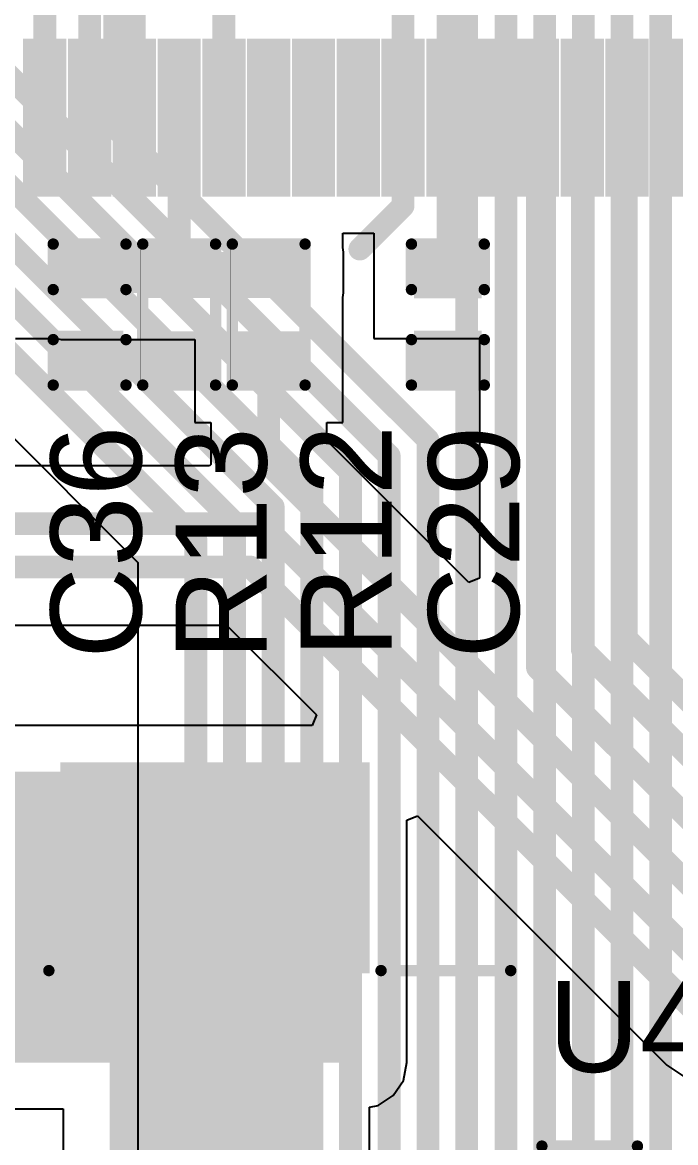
# Model space of a CAD drawing. Header units: millimetres. Extents: x 0 to 214, y 0 to 214.
# Drawn here: x 3.8866 to 4.1737, y 1.8249 to 2.3175 of the extents above; entities that cross this region are included whole.
import ezdxf

# ---------------------------------------------------------------- set-up
doc = ezdxf.new("R2010")
doc.units = ezdxf.units.MM
doc.header["$MEASUREMENT"] = 0
for name, color, linetype in [('BottomLayer', 5, 'Continuous'), ('TopLayer', 1, 'Continuous'), ('TopOverlay', 2, 'Continuous'), ('TopPaste', 8, 'Continuous'), ('TopSolder', 216, 'Continuous')]:
    doc.layers.add(name, color=color, linetype=linetype)
doc.styles.add('Arial', font='', dxfattribs={"height": 0.2})
doc.styles.get('Arial').set_extended_font_data('Arial')

# ---------------------------------------------------------------- blocks, each defined once
blk = doc.blocks.new('C___0402_19')
at = {"layer": 'TopLayer'}
for points in [[(-0.0275, -0.0125), (-0.0275, 0.0125), (-0.009500000000000003, 0.0125), (-0.009499999999999996, -0.0125)], [(0.009500000000000003, -0.0125), (0.009499999999999996, 0.0125), (0.0275, 0.0125), (0.0275, -0.0125)]]:
    blk.add_hatch(color=1, dxfattribs=at).paths.add_polyline_path(points)
at = {"layer": 'TopPaste'}
for points in [[(-0.0275, -0.0125), (-0.0275, 0.0125), (-0.009500000000000003, 0.0125), (-0.009499999999999996, -0.0125)], [(0.009500000000000003, -0.0125), (0.009499999999999996, 0.0125), (0.0275, 0.0125), (0.0275, -0.0125)]]:
    blk.add_hatch(color=8, dxfattribs=at).paths.add_polyline_path(points)
at = {"layer": 'TopSolder'}
for points in [[(-0.0298622, -0.0148622), (-0.0298622, 0.0148622), (-0.007137800000000003, 0.0148622), (-0.007137799999999997, -0.0148622)], [(0.007137800000000003, -0.0148622), (0.007137799999999997, 0.0148622), (0.0298622, 0.0148622), (0.0298622, -0.0148622)]]:
    blk.add_hatch(color=216, dxfattribs=at).paths.add_polyline_path(points)
at = {"layer": 'TopOverlay', "const_width": 0.005}
for points in [[(-0.031, -0.016), (-0.031, 0.016)], [(-0.011, 0.016), (-0.031, 0.016)], [(0.031, 0.016), (0.011, 0.016)], [(0.031, -0.016), (0.031, 0.016)], [(-0.011, -0.016), (-0.031, -0.016)], [(0.031, -0.016), (0.011, -0.016)]]:
    blk.add_lwpolyline(points, dxfattribs=at)
at = {"layer": 'TopOverlay', "const_width": 0.0025}
for points in [[(-0.03225, 0.016, 1), (-0.02975, 0.016, 1)], [(-0.03225, 0.016, 1), (-0.02975, 0.016, 1)], [(-0.01225, 0.016, 1), (-0.00975, 0.016, 1)], [(0.00975, 0.016, 1), (0.01225, 0.016, 1)], [(0.02975, 0.016, 1), (0.03225, 0.016, 1)], [(0.02975, 0.016, 1), (0.03225, 0.016, 1)], [(-0.03225, -0.016, 1), (-0.02975, -0.016, 1)], [(-0.03225, -0.016, 1), (-0.02975, -0.016, 1)], [(-0.01225, -0.016, 1), (-0.00975, -0.016, 1)], [(0.00975, -0.016, 1), (0.01225, -0.016, 1)], [(0.02975, -0.016, 1), (0.03225, -0.016, 1)], [(0.02975, -0.016, 1), (0.03225, -0.016, 1)]]:
    blk.add_lwpolyline(points, format="xyb", close=True, dxfattribs=at)
blk = doc.blocks.new('LQFP_144_20_20__126')
at = {"layer": 'TopLayer'}
for points in [[(-0.2318898, -0.45118105), (-0.2318898, -0.38976375), (-0.2208662, -0.38976375), (-0.2208662, -0.45118105)], [(-0.2122047, -0.45118105), (-0.2122047, -0.38976375), (-0.2011811, -0.38976375), (-0.2011811, -0.45118105)], [(-0.1925197, -0.45118105), (-0.1925197, -0.38976375), (-0.1814961, -0.38976375), (-0.1814961, -0.45118105)], [(-0.1728346, -0.45118105), (-0.1728346, -0.38976375), (-0.161811, -0.38976375), (-0.161811, -0.45118105)], [(-0.1531496, -0.45118105), (-0.1531496, -0.38976375), (-0.142126, -0.38976375), (-0.142126, -0.45118105)], [(-0.1334646, -0.45118105), (-0.1334646, -0.38976375), (-0.122441, -0.38976375), (-0.122441, -0.45118105)], [(-0.1137795, -0.45118105), (-0.1137795, -0.38976375), (-0.1027559, -0.38976375), (-0.1027559, -0.45118105)], [(-0.0940945, -0.45118105), (-0.0940945, -0.38976375), (-0.0830709, -0.38976375), (-0.0830709, -0.45118105)], [(-0.0744094, -0.45118105), (-0.0744094, -0.38976375), (-0.0633858, -0.38976375), (-0.0633858, -0.45118105)], [(-0.0547244, -0.45118105), (-0.0547244, -0.38976375), (-0.0437008, -0.38976375), (-0.0437008, -0.45118105)], [(-0.0350394, -0.45118105), (-0.0350394, -0.38976375), (-0.0240158, -0.38976375), (-0.0240158, -0.45118105)], [(-0.0153543, -0.45118105), (-0.0153543, -0.38976375), (-0.004330699999999998, -0.38976375), (-0.004330700000000002, -0.45118105)], [(0.004330699999999998, -0.45118105), (0.004330700000000002, -0.38976375), (0.0153543, -0.38976375), (0.0153543, -0.45118105)], [(0.0240158, -0.45118105), (0.0240158, -0.38976375), (0.0350394, -0.38976375), (0.0350394, -0.45118105)], [(0.0437008, -0.45118105), (0.0437008, -0.38976375), (0.0547244, -0.38976375), (0.0547244, -0.45118105)]]:
    blk.add_hatch(color=1, dxfattribs=at).paths.add_polyline_path(points)
at = {"layer": 'TopPaste'}
for points in [[(-0.2318898, -0.45118105), (-0.2318898, -0.38976375), (-0.2208662, -0.38976375), (-0.2208662, -0.45118105)], [(-0.2122047, -0.45118105), (-0.2122047, -0.38976375), (-0.2011811, -0.38976375), (-0.2011811, -0.45118105)], [(-0.1925197, -0.45118105), (-0.1925197, -0.38976375), (-0.1814961, -0.38976375), (-0.1814961, -0.45118105)], [(-0.1728346, -0.45118105), (-0.1728346, -0.38976375), (-0.161811, -0.38976375), (-0.161811, -0.45118105)], [(-0.1531496, -0.45118105), (-0.1531496, -0.38976375), (-0.142126, -0.38976375), (-0.142126, -0.45118105)], [(-0.1334646, -0.45118105), (-0.1334646, -0.38976375), (-0.122441, -0.38976375), (-0.122441, -0.45118105)], [(-0.1137795, -0.45118105), (-0.1137795, -0.38976375), (-0.1027559, -0.38976375), (-0.1027559, -0.45118105)], [(-0.0940945, -0.45118105), (-0.0940945, -0.38976375), (-0.0830709, -0.38976375), (-0.0830709, -0.45118105)], [(-0.0744094, -0.45118105), (-0.0744094, -0.38976375), (-0.0633858, -0.38976375), (-0.0633858, -0.45118105)], [(-0.0547244, -0.45118105), (-0.0547244, -0.38976375), (-0.0437008, -0.38976375), (-0.0437008, -0.45118105)], [(-0.0350394, -0.45118105), (-0.0350394, -0.38976375), (-0.0240158, -0.38976375), (-0.0240158, -0.45118105)], [(-0.0153543, -0.45118105), (-0.0153543, -0.38976375), (-0.004330699999999998, -0.38976375), (-0.004330700000000002, -0.45118105)], [(0.004330699999999998, -0.45118105), (0.004330700000000002, -0.38976375), (0.0153543, -0.38976375), (0.0153543, -0.45118105)], [(0.0240158, -0.45118105), (0.0240158, -0.38976375), (0.0350394, -0.38976375), (0.0350394, -0.45118105)], [(0.0437008, -0.45118105), (0.0437008, -0.38976375), (0.0547244, -0.38976375), (0.0547244, -0.45118105)]]:
    blk.add_hatch(color=8, dxfattribs=at).paths.add_polyline_path(points)
at = {"layer": 'TopSolder'}
for points in [[(-0.2358898, -0.45518105), (-0.2358898, -0.38576375), (-0.2168662, -0.38576375), (-0.2168662, -0.45518105)], [(-0.2162047, -0.45518105), (-0.2162047, -0.38576375), (-0.1971811, -0.38576375), (-0.1971811, -0.45518105)], [(-0.1965197, -0.45518105), (-0.1965197, -0.38576375), (-0.1774961, -0.38576375), (-0.1774961, -0.45518105)], [(-0.1768346, -0.45518105), (-0.1768346, -0.38576375), (-0.157811, -0.38576375), (-0.157811, -0.45518105)], [(-0.1571496, -0.45518105), (-0.1571496, -0.38576375), (-0.138126, -0.38576375), (-0.138126, -0.45518105)], [(-0.1374646, -0.45518105), (-0.1374646, -0.38576375), (-0.118441, -0.38576375), (-0.118441, -0.45518105)], [(-0.1177795, -0.45518105), (-0.1177795, -0.38576375), (-0.0987559, -0.38576375), (-0.0987559, -0.45518105)], [(-0.0980945, -0.45518105), (-0.0980945, -0.38576375), (-0.0790709, -0.38576375), (-0.0790709, -0.45518105)], [(-0.0784094, -0.45518105), (-0.0784094, -0.38576375), (-0.0593858, -0.38576375), (-0.0593858, -0.45518105)], [(-0.0587244, -0.45518105), (-0.0587244, -0.38576375), (-0.0397008, -0.38576375), (-0.0397008, -0.45518105)], [(-0.0390394, -0.45518105), (-0.0390394, -0.38576375), (-0.0200158, -0.38576375), (-0.0200158, -0.45518105)], [(-0.0193543, -0.45518105), (-0.0193543, -0.38576375), (-0.0003306999999999986, -0.38576375), (-0.0003307000000000015, -0.45518105)], [(0.0003306999999999986, -0.45518105), (0.0003307000000000015, -0.38576375), (0.0193543, -0.38576375), (0.0193543, -0.45518105)], [(0.0200158, -0.45518105), (0.0200158, -0.38576375), (0.0390394, -0.38576375), (0.0390394, -0.45518105)], [(0.0397008, -0.45518105), (0.0397008, -0.38576375), (0.0587244, -0.38576375), (0.0587244, -0.45518105)]]:
    blk.add_hatch(color=216, dxfattribs=at).paths.add_polyline_path(points)
blk = doc.blocks.new('R___0402_191')
at = {"layer": 'TopLayer'}
for points in [[(-0.0275, -0.0125), (-0.0275, 0.0125), (-0.009500000000000003, 0.0125), (-0.009499999999999996, -0.0125)], [(0.009500000000000003, -0.0125), (0.009499999999999996, 0.0125), (0.0275, 0.0125), (0.0275, -0.0125)]]:
    blk.add_hatch(color=1, dxfattribs=at).paths.add_polyline_path(points)
at = {"layer": 'TopPaste'}
for points in [[(-0.0275, -0.0125), (-0.0275, 0.0125), (-0.009500000000000003, 0.0125), (-0.009499999999999996, -0.0125)], [(0.009500000000000003, -0.0125), (0.009499999999999996, 0.0125), (0.0275, 0.0125), (0.0275, -0.0125)]]:
    blk.add_hatch(color=8, dxfattribs=at).paths.add_polyline_path(points)
at = {"layer": 'TopSolder'}
for points in [[(-0.0296654, -0.0146654), (-0.0296654, 0.0146654), (-0.007334600000000003, 0.0146654), (-0.007334599999999997, -0.0146654)], [(0.007334600000000003, -0.0146654), (0.007334599999999997, 0.0146654), (0.0296654, 0.0146654), (0.0296654, -0.0146654)]]:
    blk.add_hatch(color=216, dxfattribs=at).paths.add_polyline_path(points)
at = {"layer": 'TopOverlay'}
for points, const_width in [([(0.031, 0.016), (-0.031, 0.016)], 0.005), ([(-0.031, -0.016), (-0.031, 0.016)], 0.005), ([(0.031, -0.016), (0.031, 0.016)], 0.005), ([(0.031, -0.016), (-0.031, -0.016)], 0.005), ([(0.032, -0.017), (-0.032, -0.017)], 0.000127)]:
    blk.add_lwpolyline(points, dxfattribs=dict(at, const_width=const_width))
for points, const_width in [([(-0.03225, 0.016, 1), (-0.02975, 0.016, 1)], 0.0025), ([(-0.03225, 0.016, 1), (-0.02975, 0.016, 1)], 0.0025), ([(0.02975, 0.016, 1), (0.03225, 0.016, 1)], 0.0025), ([(0.02975, 0.016, 1), (0.03225, 0.016, 1)], 0.0025), ([(-0.03225, -0.016, 1), (-0.02975, -0.016, 1)], 0.0025), ([(-0.03225, -0.016, 1), (-0.02975, -0.016, 1)], 0.0025), ([(0.02975, -0.016, 1), (0.03225, -0.016, 1)], 0.0025), ([(0.02975, -0.016, 1), (0.03225, -0.016, 1)], 0.0025), ([(-0.0320317, -0.017, 1), (-0.0319683, -0.017, 1)], 6.35e-05), ([(0.0319683, -0.017, 1), (0.0320317, -0.017, 1)], 6.35e-05)]:
    blk.add_lwpolyline(points, format="xyb", close=True, dxfattribs=dict(at, const_width=const_width))
blk = doc.blocks.new('SOT_223_334')
at = {"layer": 'TopLayer'}
for points in [[(-0.0639764, 0.15649605), (0.0639764, 0.15649605), (0.0639764, 0.07185035), (-0.0639764, 0.07185035)], [(-0.109252, -0.07185035), (-0.0718504, -0.07185035), (-0.0718504, -0.15649605), (-0.109252, -0.15649605)], [(-0.0187008, -0.07185035), (0.0187008, -0.07185035), (0.0187008, -0.15649605), (-0.0187008, -0.15649605)], [(0.0718504, -0.07185035), (0.109252, -0.07185035), (0.109252, -0.15649605), (0.0718504, -0.15649605)]]:
    blk.add_hatch(color=1, dxfattribs=at).paths.add_polyline_path(points)
at = {"layer": 'TopPaste'}
for points in [[(-0.0639764, 0.15649605), (0.0639764, 0.15649605), (0.0639764, 0.07185035), (-0.0639764, 0.07185035)], [(-0.109252, -0.07185035), (-0.0718504, -0.07185035), (-0.0718504, -0.15649605), (-0.109252, -0.15649605)], [(-0.0187008, -0.07185035), (0.0187008, -0.07185035), (0.0187008, -0.15649605), (-0.0187008, -0.15649605)], [(0.0718504, -0.07185035), (0.109252, -0.07185035), (0.109252, -0.15649605), (0.0718504, -0.15649605)]]:
    blk.add_hatch(color=8, dxfattribs=at).paths.add_polyline_path(points)
at = {"layer": 'TopSolder'}
for points in [[(-0.0679764, 0.16049605), (0.0679764, 0.16049605), (0.0679764, 0.06785035), (-0.0679764, 0.06785035)], [(-0.113252, -0.06785035), (-0.0678504, -0.06785035), (-0.0678504, -0.16049605), (-0.113252, -0.16049605)], [(-0.0227008, -0.06785035), (0.0227008, -0.06785035), (0.0227008, -0.16049605), (-0.0227008, -0.16049605)], [(0.0678504, -0.06785035), (0.113252, -0.06785035), (0.113252, -0.16049605), (0.0678504, -0.16049605)]]:
    blk.add_hatch(color=216, dxfattribs=at).paths.add_polyline_path(points)
at = {"layer": 'TopOverlay', "const_width": 0.005}
for points in [[(-0.129, 0.069), (-0.073, 0.069)], [(-0.129, -0.075), (-0.129, 0.069)], [(0.073, 0.069), (0.13, 0.069)], [(0.13, -0.075), (0.13, 0.069)], [(-0.129, -0.075), (-0.119, -0.075)], [(-0.066, -0.075), (-0.029, -0.075)], [(0.024, -0.076), (0.062, -0.076)], [(0.115, -0.075), (0.13, -0.075)]]:
    blk.add_lwpolyline(points, dxfattribs=at)
at = {"layer": 'TopOverlay'}
for points, const_width in [([(-0.13025, 0.069, 1), (-0.12775, 0.069, 1)], 0.0025), ([(-0.13025, 0.069, 1), (-0.12775, 0.069, 1)], 0.0025), ([(-0.07425, 0.069, 1), (-0.07175, 0.069, 1)], 0.0025), ([(0.07175, 0.069, 1), (0.07425, 0.069, 1)], 0.0025), ([(0.12875, 0.069, 1), (0.13125, 0.069, 1)], 0.0025), ([(0.12875, 0.069, 1), (0.13125, 0.069, 1)], 0.0025), ([(-0.13025, -0.075, 1), (-0.12775, -0.075, 1)], 0.0025), ([(-0.13025, -0.075, 1), (-0.12775, -0.075, 1)], 0.0025), ([(-0.12025, -0.075, 1), (-0.11775, -0.075, 1)], 0.0025), ([(-0.06725, -0.075, 1), (-0.06475, -0.075, 1)], 0.0025), ([(-0.03025, -0.075, 1), (-0.02775, -0.075, 1)], 0.0025), ([(0.02275, -0.076, 1), (0.02525, -0.076, 1)], 0.0025), ([(0.06075, -0.076, 1), (0.06325, -0.076, 1)], 0.0025), ([(0.11375, -0.075, 1), (0.11625, -0.075, 1)], 0.0025), ([(0.12875, -0.075, 1), (0.13125, -0.075, 1)], 0.0025), ([(0.12875, -0.075, 1), (0.13125, -0.075, 1)], 0.0025), ([(-0.1221005, -0.111, 1), (-0.1418995, -0.111, 1)], 0.015748), ([(-0.1458365, -0.111, 1), (-0.1379625, -0.111, 1)], 0.007874), ([(-0.1260375, -0.111, 1), (-0.1181635, -0.111, 1)], 0.007874)]:
    blk.add_lwpolyline(points, format="xyb", close=True, dxfattribs=dict(at, const_width=const_width))
blk = doc.blocks.new('C__0603_344')
at = {"layer": 'TopLayer'}
for points in [[(-0.015, 0.0175), (-0.015, -0.0175), (-0.045, -0.0175), (-0.045, 0.0175)], [(0.045, 0.0175), (0.045, -0.0175), (0.015, -0.0175), (0.015, 0.0175)]]:
    blk.add_hatch(color=1, dxfattribs=at).paths.add_polyline_path(points)
at = {"layer": 'TopPaste'}
for points in [[(-0.015, 0.0175), (-0.015, -0.0175), (-0.045, -0.0175), (-0.045, 0.0175)], [(0.045, 0.0175), (0.045, -0.0175), (0.015, -0.0175), (0.015, 0.0175)]]:
    blk.add_hatch(color=8, dxfattribs=at).paths.add_polyline_path(points)
at = {"layer": 'TopSolder'}
for points in [[(-0.0126378, 0.0198622), (-0.0126378, -0.0198622), (-0.0473622, -0.0198622), (-0.0473622, 0.0198622)], [(0.0473622, 0.0198622), (0.0473622, -0.0198622), (0.0126378, -0.0198622), (0.0126378, 0.0198622)]]:
    blk.add_hatch(color=216, dxfattribs=at).paths.add_polyline_path(points)
at = {"layer": 'TopOverlay', "const_width": 0.005}
for points in [[(-0.049, 0.021), (-0.049, -0.021)], [(-0.049, 0.021), (-0.018, 0.021)], [(0.018, 0.021), (0.049, 0.021)], [(0.049, 0.021), (0.049, -0.021)], [(-0.049, -0.021), (-0.018, -0.021)], [(0.018, -0.021), (0.049, -0.021)]]:
    blk.add_lwpolyline(points, dxfattribs=at)
at = {"layer": 'TopOverlay', "const_width": 0.0025}
for points in [[(-0.05025, 0.021, 1), (-0.04775, 0.021, 1)], [(-0.05025, 0.021, 1), (-0.04775, 0.021, 1)], [(-0.01925, 0.021, 1), (-0.01675, 0.021, 1)], [(0.01675, 0.021, 1), (0.01925, 0.021, 1)], [(0.04775, 0.021, 1), (0.05025, 0.021, 1)], [(0.04775, 0.021, 1), (0.05025, 0.021, 1)], [(-0.05025, -0.021, 1), (-0.04775, -0.021, 1)], [(-0.05025, -0.021, 1), (-0.04775, -0.021, 1)], [(-0.01925, -0.021, 1), (-0.01675, -0.021, 1)], [(0.01675, -0.021, 1), (0.01925, -0.021, 1)], [(0.04775, -0.021, 1), (0.05025, -0.021, 1)], [(0.04775, -0.021, 1), (0.05025, -0.021, 1)]]:
    blk.add_lwpolyline(points, format="xyb", close=True, dxfattribs=at)
blk = doc.blocks.new('R___0402_427')
at = {"layer": 'TopLayer'}
for points in [[(-0.0275, -0.0125), (-0.0275, 0.0125), (-0.009500000000000003, 0.0125), (-0.009499999999999996, -0.0125)], [(0.009500000000000003, -0.0125), (0.009499999999999996, 0.0125), (0.0275, 0.0125), (0.0275, -0.0125)]]:
    blk.add_hatch(color=1, dxfattribs=at).paths.add_polyline_path(points)
at = {"layer": 'TopPaste'}
for points in [[(-0.0275, -0.0125), (-0.0275, 0.0125), (-0.009500000000000003, 0.0125), (-0.009499999999999996, -0.0125)], [(0.009500000000000003, -0.0125), (0.009499999999999996, 0.0125), (0.0275, 0.0125), (0.0275, -0.0125)]]:
    blk.add_hatch(color=8, dxfattribs=at).paths.add_polyline_path(points)
at = {"layer": 'TopSolder'}
for points in [[(-0.0296654, -0.0146654), (-0.0296654, 0.0146654), (-0.007334600000000003, 0.0146654), (-0.007334599999999997, -0.0146654)], [(0.007334600000000003, -0.0146654), (0.007334599999999997, 0.0146654), (0.0296654, 0.0146654), (0.0296654, -0.0146654)]]:
    blk.add_hatch(color=216, dxfattribs=at).paths.add_polyline_path(points)
at = {"layer": 'TopOverlay'}
for points, const_width in [([(0.031, 0.016), (-0.031, 0.016)], 0.005), ([(-0.031, -0.016), (-0.031, 0.016)], 0.005), ([(0.031, -0.016), (0.031, 0.016)], 0.005), ([(0.031, -0.016), (-0.031, -0.016)], 0.005), ([(0.032, -0.017), (-0.032, -0.017)], 0.000127)]:
    blk.add_lwpolyline(points, dxfattribs=dict(at, const_width=const_width))
for points, const_width in [([(-0.03225, 0.016, 1), (-0.02975, 0.016, 1)], 0.0025), ([(-0.03225, 0.016, 1), (-0.02975, 0.016, 1)], 0.0025), ([(0.02975, 0.016, 1), (0.03225, 0.016, 1)], 0.0025), ([(0.02975, 0.016, 1), (0.03225, 0.016, 1)], 0.0025), ([(-0.03225, -0.016, 1), (-0.02975, -0.016, 1)], 0.0025), ([(-0.03225, -0.016, 1), (-0.02975, -0.016, 1)], 0.0025), ([(0.02975, -0.016, 1), (0.03225, -0.016, 1)], 0.0025), ([(0.02975, -0.016, 1), (0.03225, -0.016, 1)], 0.0025), ([(-0.0320317, -0.017, 1), (-0.0319683, -0.017, 1)], 6.35e-05), ([(0.0319683, -0.017, 1), (0.0320317, -0.017, 1)], 6.35e-05)]:
    blk.add_lwpolyline(points, format="xyb", close=True, dxfattribs=dict(at, const_width=const_width))
blk = doc.blocks.new('C___0402_460')
at = {"layer": 'TopLayer'}
for points in [[(-0.0275, -0.0125), (-0.0275, 0.0125), (-0.009500000000000003, 0.0125), (-0.009499999999999996, -0.0125)], [(0.009500000000000003, -0.0125), (0.009499999999999996, 0.0125), (0.0275, 0.0125), (0.0275, -0.0125)]]:
    blk.add_hatch(color=1, dxfattribs=at).paths.add_polyline_path(points)
at = {"layer": 'TopPaste'}
for points in [[(-0.0275, -0.0125), (-0.0275, 0.0125), (-0.009500000000000003, 0.0125), (-0.009499999999999996, -0.0125)], [(0.009500000000000003, -0.0125), (0.009499999999999996, 0.0125), (0.0275, 0.0125), (0.0275, -0.0125)]]:
    blk.add_hatch(color=8, dxfattribs=at).paths.add_polyline_path(points)
at = {"layer": 'TopSolder'}
for points in [[(-0.0298622, -0.0148622), (-0.0298622, 0.0148622), (-0.007137800000000003, 0.0148622), (-0.007137799999999997, -0.0148622)], [(0.007137800000000003, -0.0148622), (0.007137799999999997, 0.0148622), (0.0298622, 0.0148622), (0.0298622, -0.0148622)]]:
    blk.add_hatch(color=216, dxfattribs=at).paths.add_polyline_path(points)
at = {"layer": 'TopOverlay', "const_width": 0.005}
for points in [[(-0.031, -0.016), (-0.031, 0.016)], [(-0.011, 0.016), (-0.031, 0.016)], [(0.031, 0.016), (0.011, 0.016)], [(0.031, -0.016), (0.031, 0.016)], [(-0.011, -0.016), (-0.031, -0.016)], [(0.031, -0.016), (0.011, -0.016)]]:
    blk.add_lwpolyline(points, dxfattribs=at)
at = {"layer": 'TopOverlay', "const_width": 0.0025}
for points in [[(-0.03225, 0.016, 1), (-0.02975, 0.016, 1)], [(-0.03225, 0.016, 1), (-0.02975, 0.016, 1)], [(-0.01225, 0.016, 1), (-0.00975, 0.016, 1)], [(0.00975, 0.016, 1), (0.01225, 0.016, 1)], [(0.02975, 0.016, 1), (0.03225, 0.016, 1)], [(0.02975, 0.016, 1), (0.03225, 0.016, 1)], [(-0.03225, -0.016, 1), (-0.02975, -0.016, 1)], [(-0.03225, -0.016, 1), (-0.02975, -0.016, 1)], [(-0.01225, -0.016, 1), (-0.00975, -0.016, 1)], [(0.00975, -0.016, 1), (0.01225, -0.016, 1)], [(0.02975, -0.016, 1), (0.03225, -0.016, 1)], [(0.02975, -0.016, 1), (0.03225, -0.016, 1)]]:
    blk.add_lwpolyline(points, format="xyb", close=True, dxfattribs=at)

msp = doc.modelspace()

# ---------------------------------------------------------------- hatches: boundary and pattern name
at = {"layer": 'TopLayer'}
for points in [[(3.9036747, 2.1985), (4.0074147, 2.1985), (4.0074147, 2.2165), (3.9036747, 2.2165)], [(3.545, 1.8601128), (4.035254, 1.8601128), (4.035254, 1.988), (3.545, 1.988)], [(3.9249784, 1.6750734), (4.0188676, 1.6750734), (4.0188676, 1.9480344), (3.9249784, 1.9480344)]]:
    msp.add_hatch(color=1, dxfattribs=at).paths.add_polyline_path(points)

# ---------------------------------------------------------------- linework, layer by layer
at = {"layer": 'BottomLayer'}
for p, q in [((3.8478334, 2.1694788), (3.9373777, 2.0799345)), ((3.9373777, 2.0799345), (3.9373778, 0.906945))]:
    msp.add_line(p, q, dxfattribs=at)
at = {"layer": 'BottomLayer', "const_width": 0.01}
for points in [[(4.1672212, 2.128), (4.1672212, 2.6271467)], [(4.1332213, 0.5099305), (4.1332213, 2.5229571)], [(3.9271533, 2.2716671), (3.9271533, 2.4233722)], [(3.6961593, 2.3812427), (3.9798675, 2.0975345)], [(4.1162212, 2.128), (4.1162212, 2.3803772)], [(3.6823602, 2.371), (3.9628675, 2.0904927)], [(4.150221, 2.372), (4.1502213, 0.5028889)], [(4.0992212, 2.128), (4.0992212, 2.3529786)], [(3.757, 2.3444435), (3.9968674, 2.1045761)], [(4.0818675, 2.128), (4.0818675, 2.3280001)], [(3.817787, 2.3089086), (4.0138675, 2.1128281)], [(3.8444901, 2.3062471), (4.0308676, 2.1198696)], [(3.8768046, 2.2979742), (4.0478675, 2.1269113)], [(3.9271533, 2.2716671), (4.0648676, 2.1339528)], [(4.0648676, 0.5377432), (4.0648676, 2.1339528)], [(4.0818675, 2.128), (4.0818676, 0.5307016)], [(4.0992212, 2.128), (4.0992213, 0.5240137)], [(4.1162212, 2.128), (4.1162213, 0.5169721)], [(4.1672212, 2.128), (4.1672213, 0.4958473)], [(4.0478675, 2.1209584), (4.0478675, 2.1269113)], [(4.0308676, 0.5518264), (4.0308676, 2.1198696)], [(4.0478675, 2.1209584), (4.0478676, 2.1209583)], [(4.0478676, 0.5447848), (4.0478676, 2.1209583)], [(4.0138675, 0.5588679), (4.0138675, 2.1128281)], [(3.9968674, 2.1045761), (3.9968675, 0.5659095)], [(3.9798675, 0.5729511), (3.9798675, 2.0975345)], [(3.9628675, 2.0904927), (3.9628676, 0.5799928)]]:
    msp.add_lwpolyline(points, dxfattribs=at)
at = {"layer": 'BottomLayer', "const_width": 0.005}
for points in [[(3.9246533, 2.2716671, 1), (3.9296533, 2.2716671, 1)], [(3.9246533, 2.2716671, 1), (3.9296533, 2.2716671, 1)], [(4.0623676, 2.1339528, 1), (4.0673676, 2.1339528, 1)], [(4.0623676, 2.1339528, 1), (4.0673676, 2.1339528, 1)], [(4.0793675, 2.128, 1), (4.0843675, 2.128, 1)], [(4.0793675, 2.128, 1), (4.0843675, 2.128, 1)], [(4.0967212, 2.128, 1), (4.1017212, 2.128, 1)], [(4.0967212, 2.128, 1), (4.1017212, 2.128, 1)], [(4.1137212, 2.128, 1), (4.1187212, 2.128, 1)], [(4.1137212, 2.128, 1), (4.1187212, 2.128, 1)], [(4.1647212, 2.128, 1), (4.1697212, 2.128, 1)], [(4.1647212, 2.128, 1), (4.1697212, 2.128, 1)], [(4.0453675, 2.1269113, 1), (4.0503675, 2.1269113, 1)], [(4.0453675, 2.1269113, 1), (4.0503675, 2.1269113, 1)], [(4.0283676, 2.1198696, 1), (4.0333676, 2.1198696, 1)], [(4.0283676, 2.1198696, 1), (4.0333676, 2.1198696, 1)], [(4.0453675, 2.1209584, 1), (4.0503675, 2.1209584, 1)], [(4.0453675, 2.1209584, 1), (4.0503675, 2.1209584, 1)], [(4.0453676, 2.1209583, 1), (4.0503676, 2.1209583, 1)], [(4.0453676, 2.1209583, 1), (4.0503676, 2.1209583, 1)], [(4.0113675, 2.1128281, 1), (4.0163675, 2.1128281, 1)], [(4.0113675, 2.1128281, 1), (4.0163675, 2.1128281, 1)], [(3.9943674, 2.1045761, 1), (3.9993674, 2.1045761, 1)], [(3.9943674, 2.1045761, 1), (3.9993674, 2.1045761, 1)], [(3.9773675, 2.0975345, 1), (3.9823675, 2.0975345, 1)], [(3.9773675, 2.0975345, 1), (3.9823675, 2.0975345, 1)], [(3.9603675, 2.0904927, 1), (3.9653675, 2.0904927, 1)], [(3.9603675, 2.0904927, 1), (3.9653675, 2.0904927, 1)]]:
    msp.add_lwpolyline(points, format="xyb", close=True, dxfattribs=at)
at = {"layer": 'TopLayer'}
for p, q in [((4.0274148, 2.2184698), (4.0274148, 2.2248534)), ((4.0274148, 2.2248534), (4.041155, 2.2248534)), ((4.041155, 2.2248534), (4.041155, 2.1785)), ((4.0278066, 2.2165), (4.0274148, 2.2184698)), ((4.0278066, 2.1985), (4.0278066, 2.2165)), ((4.0274148, 2.1965302), (4.0278066, 2.1985)), ((4.0274148, 2.1785), (4.0274148, 2.1965302)), ((3.8836747, 2.1785), (3.9017049, 2.1785)), ((3.9017049, 2.1785), (3.9036747, 2.1781082)), ((3.9036747, 2.1781082), (3.9624148, 2.1781082)), ((3.9624148, 2.1781082), (3.9624148, 2.1415)), ((4.0274148, 2.1415), (4.0274148, 2.1785)), ((4.041155, 2.1785), (4.0875353, 2.1785)), ((4.0875353, 2.1785), (4.0875353, 2.07306)), ((3.9624148, 2.1415), (3.969425, 2.1415)), ((3.969425, 2.1415), (3.969425, 2.1230997)), ((4.0204046, 2.1336578), (4.0204046, 2.1415)), ((4.0204046, 2.1415), (4.0274148, 2.1415)), ((4.0829159, 2.0711465), (4.0204046, 2.1336578)), ((3.969425, 2.1230997), (3.9689528, 2.1225243)), ((3.9689528, 2.1225243), (3.7994425, 2.1225243)), ((4.0875353, 2.07306), (4.0829159, 2.0711465)), ((3.781, 2.0525102), (3.9763667, 2.0525102)), ((3.9763667, 2.0525102), (4.0158657, 2.0130112)), ((4.0158657, 2.0130112), (4.0139522, 2.0083918)), ((4.0139522, 2.0083918), (3.545, 2.0083918)), ((4.0556458, 1.9666982), (4.0602652, 1.9686117)), ((4.0556458, 1.8601128), (4.0556458, 1.9666982)), ((4.0602652, 1.9686117), (4.1699394, 1.8589375)), ((4.0540936, 1.8523092), (4.0556458, 1.8601128)), ((4.1699394, 1.8589375), (4.1782089, 1.853412)), ((4.0496732, 1.8456936), (4.0540936, 1.8523092)), ((4.0430576, 1.8412732), (4.0496732, 1.8456936)), ((3.545, 1.839721), (3.9045866, 1.839721)), ((3.9045866, 1.839721), (3.9045866, 1.6750734)), ((4.0392594, 1.8405177), (4.0430576, 1.8412732)), ((4.0392594, 1.7840064), (4.0392594, 1.8405177))]:
    msp.add_line(p, q, dxfattribs=at)
for points, const_width in [([(4.073655, 2.275562), (4.073655, 2.4725558)], 0.01), ([(3.8964896, 2.275562), (3.8964896, 2.3927085)], 0.01), ([(4.05397, 2.275562), (4.05397, 2.3802615)], 0.01), ([(3.9161747, 2.275562), (3.9161747, 2.3709284)], 0.01), ([(3.9358597, 2.275562), (3.9358597, 2.3558267)], 0.01), ([(3.9751723, 2.2756195), (3.9751723, 2.3433206)], 0.01), ([(3.9555448, 2.2075), (3.9555448, 2.275562)], 0.01), ([(3.9751723, 2.2756195), (3.9752298, 2.275562)], 0.01), ([(4.05397, 2.2368057), (4.05397, 2.275562)], 0.01), ([(4.073655, 2.2075), (4.073655, 2.275562)], 0.01), ([(4.1130251, 2.0337359), (4.1130251, 2.275562)], 0.01), ([(4.1327101, 2.0418435), (4.1327101, 2.275562)], 0.01), ([(4.1521439, 2.0464513), (4.1521439, 2.275562)], 0.01), ([(4.034953, 2.2177887), (4.05397, 2.2368057)], 0.01), ([(3.9126747, 2.1705), (3.9161747, 2.1705)], 0.015), ([(3.9161747, 2.1705), (3.9555448, 2.1705)], 0.015), ([(3.9949148, 2.1230996), (3.9949148, 2.1705)], 0.01), ([(4.070155, 2.1705), (4.073655, 2.1705)], 0.01), ([(3.9949148, 2.1230996), (4.1993796, 1.9186348)], 0.01), ([(3.7888843, 2.0970345), (3.991932, 2.0970345)], 0.01), ([(3.991932, 2.0970345), (4.1929707, 1.8959958)], 0.01), ([(3.781, 2.078), (3.9869249, 2.078)], 0.01), ([(3.9869249, 2.078), (4.1879634, 1.8769615)], 0.01), ([(4.1521439, 2.0464513), (4.2256128, 1.9729824)], 0.01), ([(4.1327101, 2.0418435), (4.1965536, 1.978)], 0.01), ([(4.1130251, 2.0337359), (4.2077786, 1.9389824)], 0.01)]:
    msp.add_lwpolyline(points, dxfattribs=dict(at, const_width=const_width))
for points, const_width in [([(3.8939896, 2.275562, 1), (3.8989896, 2.275562, 1)], 0.005), ([(3.9136747, 2.275562, 1), (3.9186747, 2.275562, 1)], 0.005), ([(3.9333597, 2.275562, 1), (3.9383597, 2.275562, 1)], 0.005), ([(3.9530448, 2.275562, 1), (3.9580448, 2.275562, 1)], 0.005), ([(3.9726723, 2.2756195, 1), (3.9776723, 2.2756195, 1)], 0.005), ([(3.9726723, 2.2756195, 1), (3.9776723, 2.2756195, 1)], 0.005), ([(3.9727298, 2.275562, 1), (3.9777298, 2.275562, 1)], 0.005), ([(4.05147, 2.275562, 1), (4.05647, 2.275562, 1)], 0.005), ([(4.05147, 2.275562, 1), (4.05647, 2.275562, 1)], 0.005), ([(4.071155, 2.275562, 1), (4.076155, 2.275562, 1)], 0.005), ([(4.071155, 2.275562, 1), (4.076155, 2.275562, 1)], 0.005), ([(4.1105251, 2.275562, 1), (4.1155251, 2.275562, 1)], 0.005), ([(4.1302101, 2.275562, 1), (4.1352101, 2.275562, 1)], 0.005), ([(4.1496439, 2.275562, 1), (4.1546439, 2.275562, 1)], 0.005), ([(4.05147, 2.2368057, 1), (4.05647, 2.2368057, 1)], 0.005), ([(4.05147, 2.2368057, 1), (4.05647, 2.2368057, 1)], 0.005), ([(4.032453, 2.2177887, 1), (4.037453, 2.2177887, 1)], 0.005), ([(3.9530448, 2.2075, 1), (3.9580448, 2.2075, 1)], 0.005), ([(4.071155, 2.2075, 1), (4.076155, 2.2075, 1)], 0.005), ([(3.9089247, 2.1705, 1), (3.9164247, 2.1705, 1)], 0.0075), ([(3.9124247, 2.1705, 1), (3.9199247, 2.1705, 1)], 0.0075), ([(3.9124247, 2.1705, 1), (3.9199247, 2.1705, 1)], 0.0075), ([(3.9517948, 2.1705, 1), (3.9592948, 2.1705, 1)], 0.0075), ([(3.9924148, 2.1705, 1), (3.9974148, 2.1705, 1)], 0.005), ([(4.067655, 2.1705, 1), (4.072655, 2.1705, 1)], 0.005), ([(4.071155, 2.1705, 1), (4.076155, 2.1705, 1)], 0.005), ([(3.9924148, 2.1230996, 1), (3.9974148, 2.1230996, 1)], 0.005), ([(3.9924148, 2.1230996, 1), (3.9974148, 2.1230996, 1)], 0.005), ([(3.989432, 2.0970345, 1), (3.994432, 2.0970345, 1)], 0.005), ([(3.989432, 2.0970345, 1), (3.994432, 2.0970345, 1)], 0.005), ([(3.9844249, 2.078, 1), (3.9894249, 2.078, 1)], 0.005), ([(3.9844249, 2.078, 1), (3.9894249, 2.078, 1)], 0.005), ([(4.1496439, 2.0464513, 1), (4.1546439, 2.0464513, 1)], 0.005), ([(4.1496439, 2.0464513, 1), (4.1546439, 2.0464513, 1)], 0.005), ([(4.1302101, 2.0418435, 1), (4.1352101, 2.0418435, 1)], 0.005), ([(4.1302101, 2.0418435, 1), (4.1352101, 2.0418435, 1)], 0.005), ([(4.1105251, 2.0337359, 1), (4.1155251, 2.0337359, 1)], 0.005), ([(4.1105251, 2.0337359, 1), (4.1155251, 2.0337359, 1)], 0.005)]:
    msp.add_lwpolyline(points, format="xyb", close=True, dxfattribs=dict(at, const_width=const_width))

# ---------------------------------------------------------------- block references
for name, p in [('LQFP_144_20_20__126', (4.1228676, 2.6960344)), ('SOT_223_334', (3.9712776, 1.8315695))]:
    msp.add_blockref(name, p)
for name, p, rotation in [('C___0402_460', (3.9161747, 2.189), 270), ('R___0402_427', (3.9555448, 2.189), 270), ('R___0402_191', (3.9949148, 2.189), 270), ('C___0402_19', (4.073655, 2.189), 270), ('C__0603_344', (4.1359784, 1.7743963), 90)]:
    msp.add_blockref(name, p, dxfattribs=dict(rotation=rotation))

# ---------------------------------------------------------------- texts
at = {"layer": 'TopOverlay', "style": 'Arial'}
for s, p in [('C36', (3.9389935, 2.0376839)), ('R12', (4.0489935, 2.0380162)), ('R13', (3.9939935, 2.0370162)), ('C29', (4.1049934, 2.037684))]:
    msp.add_text(s, height=0.04, rotation=90, dxfattribs=at).set_placement(p)
msp.add_text('U4', height=0.04, dxfattribs=at).set_placement((4.1176775, 1.8560065))

doc.saveas('drawing.dxf')
